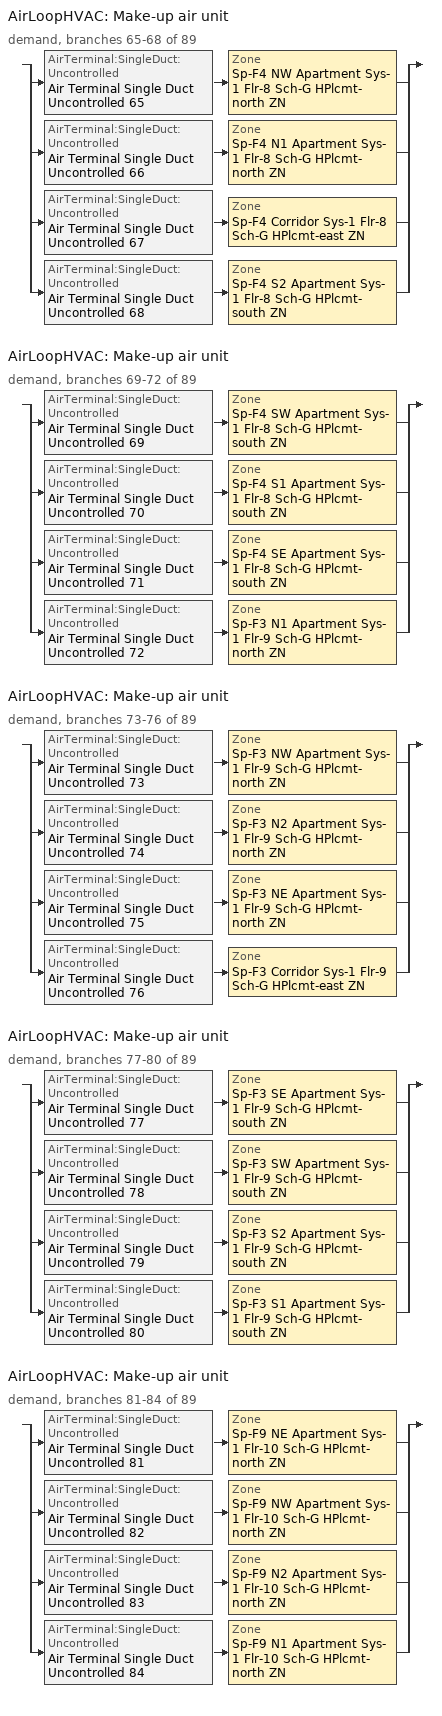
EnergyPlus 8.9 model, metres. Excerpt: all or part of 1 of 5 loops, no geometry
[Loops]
AirLoopHVAC 'Make-up air unit'
 demand, branches 65-68 of 89: split
  | AirTerminal:SingleDuct:Uncontrolled 'Air Terminal Single Duct Uncontrolled 65' > Zone 'Sp-F4 NW Apartment Sys-1 Flr-8 Sch-G HPlcmt-north ZN'
  | AirTerminal:SingleDuct:Uncontrolled 'Air Terminal Single Duct Uncontrolled 66' > Zone 'Sp-F4 N1 Apartment Sys-1 Flr-8 Sch-G HPlcmt-north ZN'
  | AirTerminal:SingleDuct:Uncontrolled 'Air Terminal Single Duct Uncontrolled 67' > Zone 'Sp-F4 Corridor Sys-1 Flr-8 Sch-G HPlcmt-east ZN'
  | AirTerminal:SingleDuct:Uncontrolled 'Air Terminal Single Duct Uncontrolled 68' > Zone 'Sp-F4 S2 Apartment Sys-1 Flr-8 Sch-G HPlcmt-south ZN'
AirLoopHVAC 'Make-up air unit'
 demand, branches 69-72 of 89: split
  | AirTerminal:SingleDuct:Uncontrolled 'Air Terminal Single Duct Uncontrolled 69' > Zone 'Sp-F4 SW Apartment Sys-1 Flr-8 Sch-G HPlcmt-south ZN'
  | AirTerminal:SingleDuct:Uncontrolled 'Air Terminal Single Duct Uncontrolled 70' > Zone 'Sp-F4 S1 Apartment Sys-1 Flr-8 Sch-G HPlcmt-south ZN'
  | AirTerminal:SingleDuct:Uncontrolled 'Air Terminal Single Duct Uncontrolled 71' > Zone 'Sp-F4 SE Apartment Sys-1 Flr-8 Sch-G HPlcmt-south ZN'
  | AirTerminal:SingleDuct:Uncontrolled 'Air Terminal Single Duct Uncontrolled 72' > Zone 'Sp-F3 N1 Apartment Sys-1 Flr-9 Sch-G HPlcmt-north ZN'
AirLoopHVAC 'Make-up air unit'
 demand, branches 73-76 of 89: split
  | AirTerminal:SingleDuct:Uncontrolled 'Air Terminal Single Duct Uncontrolled 73' > Zone 'Sp-F3 NW Apartment Sys-1 Flr-9 Sch-G HPlcmt-north ZN'
  | AirTerminal:SingleDuct:Uncontrolled 'Air Terminal Single Duct Uncontrolled 74' > Zone 'Sp-F3 N2 Apartment Sys-1 Flr-9 Sch-G HPlcmt-north ZN'
  | AirTerminal:SingleDuct:Uncontrolled 'Air Terminal Single Duct Uncontrolled 75' > Zone 'Sp-F3 NE Apartment Sys-1 Flr-9 Sch-G HPlcmt-north ZN'
  | AirTerminal:SingleDuct:Uncontrolled 'Air Terminal Single Duct Uncontrolled 76' > Zone 'Sp-F3 Corridor Sys-1 Flr-9 Sch-G HPlcmt-east ZN'
AirLoopHVAC 'Make-up air unit'
 demand, branches 77-80 of 89: split
  | AirTerminal:SingleDuct:Uncontrolled 'Air Terminal Single Duct Uncontrolled 77' > Zone 'Sp-F3 SE Apartment Sys-1 Flr-9 Sch-G HPlcmt-south ZN'
  | AirTerminal:SingleDuct:Uncontrolled 'Air Terminal Single Duct Uncontrolled 78' > Zone 'Sp-F3 SW Apartment Sys-1 Flr-9 Sch-G HPlcmt-south ZN'
  | AirTerminal:SingleDuct:Uncontrolled 'Air Terminal Single Duct Uncontrolled 79' > Zone 'Sp-F3 S2 Apartment Sys-1 Flr-9 Sch-G HPlcmt-south ZN'
  | AirTerminal:SingleDuct:Uncontrolled 'Air Terminal Single Duct Uncontrolled 80' > Zone 'Sp-F3 S1 Apartment Sys-1 Flr-9 Sch-G HPlcmt-south ZN'
AirLoopHVAC 'Make-up air unit'
 demand, branches 81-84 of 89: split
  | AirTerminal:SingleDuct:Uncontrolled 'Air Terminal Single Duct Uncontrolled 81' > Zone 'Sp-F9 NE Apartment Sys-1 Flr-10 Sch-G HPlcmt-north ZN'
  | AirTerminal:SingleDuct:Uncontrolled 'Air Terminal Single Duct Uncontrolled 82' > Zone 'Sp-F9 NW Apartment Sys-1 Flr-10 Sch-G HPlcmt-north ZN'
  | AirTerminal:SingleDuct:Uncontrolled 'Air Terminal Single Duct Uncontrolled 83' > Zone 'Sp-F9 N2 Apartment Sys-1 Flr-10 Sch-G HPlcmt-north ZN'
  | AirTerminal:SingleDuct:Uncontrolled 'Air Terminal Single Duct Uncontrolled 84' > Zone 'Sp-F9 N1 Apartment Sys-1 Flr-10 Sch-G HPlcmt-north ZN'
[ZoneControl:Thermostat] Control Object Type 1=ThermostatSetpoint:DualSetpoint
Name | Zone or ZoneList | Control Type Schedule | Control Name 1
Sp-F3 Corridor Sys-1 Flr-9 Sch-G HPlcmt-east ZN Thermostat | Sp-F3 Corridor Sys-1 Flr-9 Sch-G HPlcmt-east ZN | Sp-F3 Corridor Sys-1 Flr-9 Sch-G HPlcmt-east ZN Thermostat Schedule | Space Function Corr. < 2.4m wide-sch-G Thermostat 19
Sp-F3 N1 Apartment Sys-1 Flr-9 Sch-G HPlcmt-north ZN Thermostat | Sp-F3 N1 Apartment Sys-1 Flr-9 Sch-G HPlcmt-north ZN | Sp-F3 N1 Apartment Sys-1 Flr-9 Sch-G HPlcmt-north ZN Thermostat Schedule | Space Function Dwelling Unit(s) Thermostat 143
Sp-F3 N2 Apartment Sys-1 Flr-9 Sch-G HPlcmt-north ZN Thermostat | Sp-F3 N2 Apartment Sys-1 Flr-9 Sch-G HPlcmt-north ZN | Sp-F3 N2 Apartment Sys-1 Flr-9 Sch-G HPlcmt-north ZN Thermostat Schedule | Space Function Dwelling Unit(s) Thermostat 145
Sp-F3 NE Apartment Sys-1 Flr-9 Sch-G HPlcmt-north ZN Thermostat | Sp-F3 NE Apartment Sys-1 Flr-9 Sch-G HPlcmt-north ZN | Sp-F3 NE Apartment Sys-1 Flr-9 Sch-G HPlcmt-north ZN Thermostat Schedule | Space Function Dwelling Unit(s) Thermostat 146
Sp-F3 NW Apartment Sys-1 Flr-9 Sch-G HPlcmt-north ZN Thermostat | Sp-F3 NW Apartment Sys-1 Flr-9 Sch-G HPlcmt-north ZN | Sp-F3 NW Apartment Sys-1 Flr-9 Sch-G HPlcmt-north ZN Thermostat Schedule | Space Function Dwelling Unit(s) Thermostat 144
Sp-F3 S1 Apartment Sys-1 Flr-9 Sch-G HPlcmt-south ZN Thermostat | Sp-F3 S1 Apartment Sys-1 Flr-9 Sch-G HPlcmt-south ZN | Sp-F3 S1 Apartment Sys-1 Flr-9 Sch-G HPlcmt-south ZN Thermostat Schedule | Space Function Dwelling Unit(s) Thermostat 150
Sp-F3 S2 Apartment Sys-1 Flr-9 Sch-G HPlcmt-south ZN Thermostat | Sp-F3 S2 Apartment Sys-1 Flr-9 Sch-G HPlcmt-south ZN | Sp-F3 S2 Apartment Sys-1 Flr-9 Sch-G HPlcmt-south ZN Thermostat Schedule | Space Function Dwelling Unit(s) Thermostat 149
Sp-F3 SE Apartment Sys-1 Flr-9 Sch-G HPlcmt-south ZN Thermostat | Sp-F3 SE Apartment Sys-1 Flr-9 Sch-G HPlcmt-south ZN | Sp-F3 SE Apartment Sys-1 Flr-9 Sch-G HPlcmt-south ZN Thermostat Schedule | Space Function Dwelling Unit(s) Thermostat 147
Sp-F3 SW Apartment Sys-1 Flr-9 Sch-G HPlcmt-south ZN Thermostat | Sp-F3 SW Apartment Sys-1 Flr-9 Sch-G HPlcmt-south ZN | Sp-F3 SW Apartment Sys-1 Flr-9 Sch-G HPlcmt-south ZN Thermostat Schedule | Space Function Dwelling Unit(s) Thermostat 148
Sp-F4 Corridor Sys-1 Flr-8 Sch-G HPlcmt-east ZN Thermostat | Sp-F4 Corridor Sys-1 Flr-8 Sch-G HPlcmt-east ZN | Sp-F4 Corridor Sys-1 Flr-8 Sch-G HPlcmt-east ZN Thermostat Schedule | Space Function Corr. < 2.4m wide-sch-G Thermostat 18
Sp-F4 N1 Apartment Sys-1 Flr-8 Sch-G HPlcmt-north ZN Thermostat | Sp-F4 N1 Apartment Sys-1 Flr-8 Sch-G HPlcmt-north ZN | Sp-F4 N1 Apartment Sys-1 Flr-8 Sch-G HPlcmt-north ZN Thermostat Schedule | Space Function Dwelling Unit(s) Thermostat 138
Sp-F4 NW Apartment Sys-1 Flr-8 Sch-G HPlcmt-north ZN Thermostat | Sp-F4 NW Apartment Sys-1 Flr-8 Sch-G HPlcmt-north ZN | Sp-F4 NW Apartment Sys-1 Flr-8 Sch-G HPlcmt-north ZN Thermostat Schedule | Space Function Dwelling Unit(s) Thermostat 137
Sp-F4 S1 Apartment Sys-1 Flr-8 Sch-G HPlcmt-south ZN Thermostat | Sp-F4 S1 Apartment Sys-1 Flr-8 Sch-G HPlcmt-south ZN | Sp-F4 S1 Apartment Sys-1 Flr-8 Sch-G HPlcmt-south ZN Thermostat Schedule | Space Function Dwelling Unit(s) Thermostat 141
Sp-F4 S2 Apartment Sys-1 Flr-8 Sch-G HPlcmt-south ZN Thermostat | Sp-F4 S2 Apartment Sys-1 Flr-8 Sch-G HPlcmt-south ZN | Sp-F4 S2 Apartment Sys-1 Flr-8 Sch-G HPlcmt-south ZN Thermostat Schedule | Space Function Dwelling Unit(s) Thermostat 139
Sp-F4 SE Apartment Sys-1 Flr-8 Sch-G HPlcmt-south ZN Thermostat | Sp-F4 SE Apartment Sys-1 Flr-8 Sch-G HPlcmt-south ZN | Sp-F4 SE Apartment Sys-1 Flr-8 Sch-G HPlcmt-south ZN Thermostat Schedule | Space Function Dwelling Unit(s) Thermostat 142
Sp-F4 SW Apartment Sys-1 Flr-8 Sch-G HPlcmt-south ZN Thermostat | Sp-F4 SW Apartment Sys-1 Flr-8 Sch-G HPlcmt-south ZN | Sp-F4 SW Apartment Sys-1 Flr-8 Sch-G HPlcmt-south ZN Thermostat Schedule | Space Function Dwelling Unit(s) Thermostat 140
Sp-F9 N1 Apartment Sys-1 Flr-10 Sch-G HPlcmt-north ZN Thermostat | Sp-F9 N1 Apartment Sys-1 Flr-10 Sch-G HPlcmt-north ZN | Sp-F9 N1 Apartment Sys-1 Flr-10 Sch-G HPlcmt-north ZN Thermostat Schedule | Space Function Dwelling Unit(s) Thermostat 154
Sp-F9 N2 Apartment Sys-1 Flr-10 Sch-G HPlcmt-north ZN Thermostat | Sp-F9 N2 Apartment Sys-1 Flr-10 Sch-G HPlcmt-north ZN | Sp-F9 N2 Apartment Sys-1 Flr-10 Sch-G HPlcmt-north ZN Thermostat Schedule | Space Function Dwelling Unit(s) Thermostat 153
Sp-F9 NE Apartment Sys-1 Flr-10 Sch-G HPlcmt-north ZN Thermostat | Sp-F9 NE Apartment Sys-1 Flr-10 Sch-G HPlcmt-north ZN | Sp-F9 NE Apartment Sys-1 Flr-10 Sch-G HPlcmt-north ZN Thermostat Schedule | Space Function Dwelling Unit(s) Thermostat 151
Sp-F9 NW Apartment Sys-1 Flr-10 Sch-G HPlcmt-north ZN Thermostat | Sp-F9 NW Apartment Sys-1 Flr-10 Sch-G HPlcmt-north ZN | Sp-F9 NW Apartment Sys-1 Flr-10 Sch-G HPlcmt-north ZN Thermostat Schedule | Space Function Dwelling Unit(s) Thermostat 152
[ThermostatSetpoint:DualSetpoint] Heating Setpoint Temperature Schedule=NECB-G-Thermostat Setpoint-Heating; Cooling Setpoint Temperature Schedule=NECB-G-Thermostat Setpoint-Cooling
Space Function Corr. < 2.4m wide-sch-G Thermostat 19; Space Function Dwelling Unit(s) Thermostat 143; Space Function Dwelling Unit(s) Thermostat 145; Space Function Dwelling Unit(s) Thermostat 146; Space Function Dwelling Unit(s) Thermostat 144; Space Function Dwelling Unit(s) Thermostat 150; Space Function Dwelling Unit(s) Thermostat 149; Space Function Dwelling Unit(s) Thermostat 147; Space Function Dwelling Unit(s) Thermostat 148; Space Function Corr. < 2.4m wide-sch-G Thermostat 18; Space Function Dwelling Unit(s) Thermostat 138; Space Function Dwelling Unit(s) Thermostat 137; Space Function Dwelling Unit(s) Thermostat 141; Space Function Dwelling Unit(s) Thermostat 139; Space Function Dwelling Unit(s) Thermostat 142; Space Function Dwelling Unit(s) Thermostat 140; Space Function Dwelling Unit(s) Thermostat 154; Space Function Dwelling Unit(s) Thermostat 153; Space Function Dwelling Unit(s) Thermostat 151; Space Function Dwelling Unit(s) Thermostat 152
[ZoneHVAC:PackagedTerminalAirConditioner] Availability Schedule=Always On Discrete; Cooling Supply Air Flow Rate {m3/s}=Autosize; Heating Supply Air Flow Rate {m3/s}=Autosize; No Load Supply Air Flow Rate {m3/s}=Autosize; Cooling Outdoor Air Flow Rate {m3/s}=Autosize; Heating Outdoor Air Flow Rate {m3/s}=Autosize; No Load Outdoor Air Flow Rate {m3/s}=Autosize; Fan Placement=DrawThrough
Name | Supply Air Fan | Heating Coil | Cooling Coil
Sp-F3 Corridor Sys-1 Flr-9 Sch-G HPlcmt-east ZN PTAC | Fan Constant Volume 77 | Coil Heating Electric 77 | Coil Cooling DX Single Speed 77 6kBtu/hr 11.0EER
Sp-F3 N1 Apartment Sys-1 Flr-9 Sch-G HPlcmt-north ZN PTAC | Fan Constant Volume 73 | Coil Heating Electric 73 | Coil Cooling DX Single Speed 73 6kBtu/hr 11.0EER
Sp-F3 N2 Apartment Sys-1 Flr-9 Sch-G HPlcmt-north ZN PTAC | Fan Constant Volume 75 | Coil Heating Electric 75 | Coil Cooling DX Single Speed 75 6kBtu/hr 11.0EER
Sp-F3 NE Apartment Sys-1 Flr-9 Sch-G HPlcmt-north ZN PTAC | Fan Constant Volume 76 | Coil Heating Electric 76 | Coil Cooling DX Single Speed 76 9kBtu/hr 10.5EER
Sp-F3 NW Apartment Sys-1 Flr-9 Sch-G HPlcmt-north ZN PTAC | Fan Constant Volume 74 | Coil Heating Electric 74 | Coil Cooling DX Single Speed 74 10kBtu/hr 10.3EER
Sp-F3 S1 Apartment Sys-1 Flr-9 Sch-G HPlcmt-south ZN PTAC | Fan Constant Volume 81 | Coil Heating Electric 81 | Coil Cooling DX Single Speed 81 8kBtu/hr 10.9EER
Sp-F3 S2 Apartment Sys-1 Flr-9 Sch-G HPlcmt-south ZN PTAC | Fan Constant Volume 80 | Coil Heating Electric 80 | Coil Cooling DX Single Speed 80 8kBtu/hr 10.9EER
Sp-F3 SE Apartment Sys-1 Flr-9 Sch-G HPlcmt-south ZN PTAC | Fan Constant Volume 78 | Coil Heating Electric 78 | Coil Cooling DX Single Speed 78 10kBtu/hr 10.4EER
Sp-F3 SW Apartment Sys-1 Flr-9 Sch-G HPlcmt-south ZN PTAC | Fan Constant Volume 79 | Coil Heating Electric 79 | Coil Cooling DX Single Speed 79 12kBtu/hr 10.0EER
Sp-F4 Corridor Sys-1 Flr-8 Sch-G HPlcmt-east ZN PTAC | Fan Constant Volume 68 | Coil Heating Electric 68 | Coil Cooling DX Single Speed 68 6kBtu/hr 11.0EER
Sp-F4 N1 Apartment Sys-1 Flr-8 Sch-G HPlcmt-north ZN PTAC | Fan Constant Volume 67 | Coil Heating Electric 67 | Coil Cooling DX Single Speed 67 6kBtu/hr 11.0EER
Sp-F4 NW Apartment Sys-1 Flr-8 Sch-G HPlcmt-north ZN PTAC | Fan Constant Volume 66 | Coil Heating Electric 66 | Coil Cooling DX Single Speed 66 10kBtu/hr 10.3EER
Sp-F4 S1 Apartment Sys-1 Flr-8 Sch-G HPlcmt-south ZN PTAC | Fan Constant Volume 71 | Coil Heating Electric 71 | Coil Cooling DX Single Speed 71 8kBtu/hr 10.9EER
Sp-F4 S2 Apartment Sys-1 Flr-8 Sch-G HPlcmt-south ZN PTAC | Fan Constant Volume 69 | Coil Heating Electric 69 | Coil Cooling DX Single Speed 69 8kBtu/hr 10.9EER
Sp-F4 SE Apartment Sys-1 Flr-8 Sch-G HPlcmt-south ZN PTAC | Fan Constant Volume 72 | Coil Heating Electric 72 | Coil Cooling DX Single Speed 72 10kBtu/hr 10.4EER
Sp-F4 SW Apartment Sys-1 Flr-8 Sch-G HPlcmt-south ZN PTAC | Fan Constant Volume 70 | Coil Heating Electric 70 | Coil Cooling DX Single Speed 70 12kBtu/hr 10.0EER
Sp-F9 N1 Apartment Sys-1 Flr-10 Sch-G HPlcmt-north ZN PTAC | Fan Constant Volume 85 | Coil Heating Electric 85 | Coil Cooling DX Single Speed 85 7kBtu/hr 11.0EER
Sp-F9 N2 Apartment Sys-1 Flr-10 Sch-G HPlcmt-north ZN PTAC | Fan Constant Volume 84 | Coil Heating Electric 84 | Coil Cooling DX Single Speed 84 7kBtu/hr 11.0EER
Sp-F9 NE Apartment Sys-1 Flr-10 Sch-G HPlcmt-north ZN PTAC | Fan Constant Volume 82 | Coil Heating Electric 82 | Coil Cooling DX Single Speed 82 9kBtu/hr 10.5EER
Sp-F9 NW Apartment Sys-1 Flr-10 Sch-G HPlcmt-north ZN PTAC | Fan Constant Volume 83 | Coil Heating Electric 83 | Coil Cooling DX Single Speed 83 11kBtu/hr 10.2EER
[Fan:ConstantVolume] Availability Schedule=Always On Discrete; Fan Total Efficiency=0.39975; Pressure Rise {Pa}=640; Maximum Flow Rate {m3/s}=AutoSize; Motor Efficiency=0.615; Motor In Airstream Fraction=1
Fan Constant Volume 77; Fan Constant Volume 73; Fan Constant Volume 75; Fan Constant Volume 76; Fan Constant Volume 74; Fan Constant Volume 81; Fan Constant Volume 80; Fan Constant Volume 78; Fan Constant Volume 79; Fan Constant Volume 68; Fan Constant Volume 67; Fan Constant Volume 66; Fan Constant Volume 71; Fan Constant Volume 69; Fan Constant Volume 72; Fan Constant Volume 70; Fan Constant Volume 85; Fan Constant Volume 84; Fan Constant Volume 82; Fan Constant Volume 83
[Coil:Heating:Electric] Availability Schedule=ON_OFF_ALWAYS_OFF; Efficiency=1; Nominal Capacity {W}=Autosize
Coil Heating Electric 77; Coil Heating Electric 73; Coil Heating Electric 75; Coil Heating Electric 76; Coil Heating Electric 74; Coil Heating Electric 81; Coil Heating Electric 80; Coil Heating Electric 78; Coil Heating Electric 79; Coil Heating Electric 68; Coil Heating Electric 67; Coil Heating Electric 66; Coil Heating Electric 71; Coil Heating Electric 69; Coil Heating Electric 72; Coil Heating Electric 70; Coil Heating Electric 85; Coil Heating Electric 84; Coil Heating Electric 82; Coil Heating Electric 83
[Coil:Cooling:DX:SingleSpeed] Availability Schedule=Always On Discrete; Gross Rated Total Cooling Capacity {W}=Autosize; Gross Rated Sensible Heat Ratio=Autosize; Rated Air Flow Rate {m3/s}=Autosize; Rated Evaporator Fan Power Per Volume Flow Rate {W/(m3/s)}=773.3; Condenser Type=AirCooled; Evaporative Condenser Effectiveness=0; Evaporative Condenser Air Flow Rate {m3/s}=Autosize; Evaporative Condenser Pump Rated Power Consumption {W}=Autosize; Crankcase Heater Capacity {W}=0; Maximum Outdoor Dry-Bulb Temperature for Crankcase Heater Operation {C}=0; Basin Heater Capacity {W/K}=0; Basin Heater Setpoint Temperature {C}=10
Name | Gross Rated Cooling COP {W/W} | Total Cooling Capacity Function of Temperature Curve | Total Cooling Capacity Function of Flow Fraction Curve | Energy Input Ratio Function of Temperature Curve | Energy Input Ratio Function of Flow Fraction Curve | Part Load Fraction Correlation Curve
Coil Cooling DX Single Speed 77 6kBtu/hr 11.0EER | 3.72589 | DXCOOL-NECB2011-REF-CAPFT 74 | DXCOOL-NECB2011-REF-CAPFFLOW 74 | DXCOOL-NECB2011-REF-COOLEIRFT 74 | DXCOOL-NECB2011-REF-COOLEIRFFLOW 74 | DXCOOL-NECB2011-REF-COOLPLFFPLR 74
Coil Cooling DX Single Speed 73 6kBtu/hr 11.0EER | 3.72588 | DXCOOL-NECB2011-REF-CAPFT 70 | DXCOOL-NECB2011-REF-CAPFFLOW 70 | DXCOOL-NECB2011-REF-COOLEIRFT 70 | DXCOOL-NECB2011-REF-COOLEIRFFLOW 70 | DXCOOL-NECB2011-REF-COOLPLFFPLR 70
Coil Cooling DX Single Speed 75 6kBtu/hr 11.0EER | 3.72581 | DXCOOL-NECB2011-REF-CAPFT 72 | DXCOOL-NECB2011-REF-CAPFFLOW 72 | DXCOOL-NECB2011-REF-COOLEIRFT 72 | DXCOOL-NECB2011-REF-COOLEIRFFLOW 72 | DXCOOL-NECB2011-REF-COOLPLFFPLR 72
Coil Cooling DX Single Speed 76 9kBtu/hr 10.5EER | 3.5562 | DXCOOL-NECB2011-REF-CAPFT 73 | DXCOOL-NECB2011-REF-CAPFFLOW 73 | DXCOOL-NECB2011-REF-COOLEIRFT 73 | DXCOOL-NECB2011-REF-COOLEIRFFLOW 73 | DXCOOL-NECB2011-REF-COOLPLFFPLR 73
Coil Cooling DX Single Speed 74 10kBtu/hr 10.3EER | 3.48423 | DXCOOL-NECB2011-REF-CAPFT 71 | DXCOOL-NECB2011-REF-CAPFFLOW 71 | DXCOOL-NECB2011-REF-COOLEIRFT 71 | DXCOOL-NECB2011-REF-COOLEIRFFLOW 71 | DXCOOL-NECB2011-REF-COOLPLFFPLR 71
Coil Cooling DX Single Speed 81 8kBtu/hr 10.9EER | 3.68824 | DXCOOL-NECB2011-REF-CAPFT 79 | DXCOOL-NECB2011-REF-CAPFFLOW 79 | DXCOOL-NECB2011-REF-COOLEIRFT 79 | DXCOOL-NECB2011-REF-COOLEIRFFLOW 79 | DXCOOL-NECB2011-REF-COOLPLFFPLR 79
Coil Cooling DX Single Speed 80 8kBtu/hr 10.9EER | 3.68305 | DXCOOL-NECB2011-REF-CAPFT 78 | DXCOOL-NECB2011-REF-CAPFFLOW 78 | DXCOOL-NECB2011-REF-COOLEIRFT 78 | DXCOOL-NECB2011-REF-COOLEIRFFLOW 78 | DXCOOL-NECB2011-REF-COOLPLFFPLR 78
Coil Cooling DX Single Speed 78 10kBtu/hr 10.4EER | 3.51861 | DXCOOL-NECB2011-REF-CAPFT 75 | DXCOOL-NECB2011-REF-CAPFFLOW 75 | DXCOOL-NECB2011-REF-COOLEIRFT 75 | DXCOOL-NECB2011-REF-COOLEIRFFLOW 75 | DXCOOL-NECB2011-REF-COOLPLFFPLR 75
Coil Cooling DX Single Speed 79 12kBtu/hr 10.0EER | 3.39681 | DXCOOL-NECB2011-REF-CAPFT 76 | DXCOOL-NECB2011-REF-CAPFFLOW 76 | DXCOOL-NECB2011-REF-COOLEIRFT 76 | DXCOOL-NECB2011-REF-COOLEIRFFLOW 76 | DXCOOL-NECB2011-REF-COOLPLFFPLR 76
Coil Cooling DX Single Speed 68 6kBtu/hr 11.0EER | 3.7259 | DXCOOL-NECB2011-REF-CAPFT 64 | DXCOOL-NECB2011-REF-CAPFFLOW 64 | DXCOOL-NECB2011-REF-COOLEIRFT 64 | DXCOOL-NECB2011-REF-COOLEIRFFLOW 64 | DXCOOL-NECB2011-REF-COOLPLFFPLR 64
Coil Cooling DX Single Speed 67 6kBtu/hr 11.0EER | 3.7259 | DXCOOL-NECB2011-REF-CAPFT 63 | DXCOOL-NECB2011-REF-CAPFFLOW 63 | DXCOOL-NECB2011-REF-COOLEIRFT 63 | DXCOOL-NECB2011-REF-COOLEIRFFLOW 63 | DXCOOL-NECB2011-REF-COOLPLFFPLR 63
Coil Cooling DX Single Speed 66 10kBtu/hr 10.3EER | 3.48015 | DXCOOL-NECB2011-REF-CAPFT 62 | DXCOOL-NECB2011-REF-CAPFFLOW 62 | DXCOOL-NECB2011-REF-COOLEIRFT 62 | DXCOOL-NECB2011-REF-COOLEIRFFLOW 62 | DXCOOL-NECB2011-REF-COOLPLFFPLR 62
Coil Cooling DX Single Speed 71 8kBtu/hr 10.9EER | 3.68512 | DXCOOL-NECB2011-REF-CAPFT 68 | DXCOOL-NECB2011-REF-CAPFFLOW 68 | DXCOOL-NECB2011-REF-COOLEIRFT 68 | DXCOOL-NECB2011-REF-COOLEIRFFLOW 68 | DXCOOL-NECB2011-REF-COOLPLFFPLR 68
Coil Cooling DX Single Speed 69 8kBtu/hr 10.9EER | 3.6803 | DXCOOL-NECB2011-REF-CAPFT 65 | DXCOOL-NECB2011-REF-CAPFFLOW 65 | DXCOOL-NECB2011-REF-COOLEIRFT 65 | DXCOOL-NECB2011-REF-COOLEIRFFLOW 65 | DXCOOL-NECB2011-REF-COOLPLFFPLR 65
Coil Cooling DX Single Speed 72 10kBtu/hr 10.4EER | 3.52128 | DXCOOL-NECB2011-REF-CAPFT 69 | DXCOOL-NECB2011-REF-CAPFFLOW 69 | DXCOOL-NECB2011-REF-COOLEIRFT 69 | DXCOOL-NECB2011-REF-COOLEIRFFLOW 69 | DXCOOL-NECB2011-REF-COOLPLFFPLR 69
Coil Cooling DX Single Speed 70 12kBtu/hr 10.0EER | 3.39282 | DXCOOL-NECB2011-REF-CAPFT 67 | DXCOOL-NECB2011-REF-CAPFFLOW 67 | DXCOOL-NECB2011-REF-COOLEIRFT 67 | DXCOOL-NECB2011-REF-COOLEIRFFLOW 67 | DXCOOL-NECB2011-REF-COOLPLFFPLR 67
Coil Cooling DX Single Speed 85 7kBtu/hr 11.0EER | 3.72667 | DXCOOL-NECB2011-REF-CAPFT 83 | DXCOOL-NECB2011-REF-CAPFFLOW 83 | DXCOOL-NECB2011-REF-COOLEIRFT 83 | DXCOOL-NECB2011-REF-COOLEIRFFLOW 83 | DXCOOL-NECB2011-REF-COOLPLFFPLR 83
Coil Cooling DX Single Speed 84 7kBtu/hr 11.0EER | 3.7267 | DXCOOL-NECB2011-REF-CAPFT 82 | DXCOOL-NECB2011-REF-CAPFFLOW 82 | DXCOOL-NECB2011-REF-COOLEIRFT 82 | DXCOOL-NECB2011-REF-COOLEIRFFLOW 82 | DXCOOL-NECB2011-REF-COOLPLFFPLR 82
Coil Cooling DX Single Speed 82 9kBtu/hr 10.5EER | 3.55759 | DXCOOL-NECB2011-REF-CAPFT 80 | DXCOOL-NECB2011-REF-CAPFFLOW 80 | DXCOOL-NECB2011-REF-COOLEIRFT 80 | DXCOOL-NECB2011-REF-COOLEIRFFLOW 80 | DXCOOL-NECB2011-REF-COOLPLFFPLR 80
Coil Cooling DX Single Speed 83 11kBtu/hr 10.2EER | 3.45464 | DXCOOL-NECB2011-REF-CAPFT 81 | DXCOOL-NECB2011-REF-CAPFFLOW 81 | DXCOOL-NECB2011-REF-COOLEIRFT 81 | DXCOOL-NECB2011-REF-COOLEIRFFLOW 81 | DXCOOL-NECB2011-REF-COOLPLFFPLR 81
[ZoneHVAC:Baseboard:Convective:Electric] Availability Schedule=Always On Discrete; Heating Design Capacity {W}=Autosize; Efficiency=1
Zone HVAC Baseboard Convective Electric 76; Zone HVAC Baseboard Convective Electric 72; Zone HVAC Baseboard Convective Electric 74; Zone HVAC Baseboard Convective Electric 75; Zone HVAC Baseboard Convective Electric 73; Zone HVAC Baseboard Convective Electric 80; Zone HVAC Baseboard Convective Electric 79; Zone HVAC Baseboard Convective Electric 77; Zone HVAC Baseboard Convective Electric 78; Zone HVAC Baseboard Convective Electric 67; Zone HVAC Baseboard Convective Electric 66; Zone HVAC Baseboard Convective Electric 65; Zone HVAC Baseboard Convective Electric 70; Zone HVAC Baseboard Convective Electric 68; Zone HVAC Baseboard Convective Electric 71; Zone HVAC Baseboard Convective Electric 69; Zone HVAC Baseboard Convective Electric 84; Zone HVAC Baseboard Convective Electric 83; Zone HVAC Baseboard Convective Electric 81; Zone HVAC Baseboard Convective Electric 82
[AirTerminal:SingleDuct:Uncontrolled] Availability Schedule=Always On Discrete; Maximum Air Flow Rate {m3/s}=AutoSize
Air Terminal Single Duct Uncontrolled 76; Air Terminal Single Duct Uncontrolled 72; Air Terminal Single Duct Uncontrolled 74; Air Terminal Single Duct Uncontrolled 75; Air Terminal Single Duct Uncontrolled 73; Air Terminal Single Duct Uncontrolled 80; Air Terminal Single Duct Uncontrolled 79; Air Terminal Single Duct Uncontrolled 77; Air Terminal Single Duct Uncontrolled 78; Air Terminal Single Duct Uncontrolled 67; Air Terminal Single Duct Uncontrolled 66; Air Terminal Single Duct Uncontrolled 65; Air Terminal Single Duct Uncontrolled 70; Air Terminal Single Duct Uncontrolled 68; Air Terminal Single Duct Uncontrolled 71; Air Terminal Single Duct Uncontrolled 69; Air Terminal Single Duct Uncontrolled 84; Air Terminal Single Duct Uncontrolled 83; Air Terminal Single Duct Uncontrolled 81; Air Terminal Single Duct Uncontrolled 82
[Zone equipment]
Sp-F3 Corridor Sys-1 Flr-9 Sch-G HPlcmt-east ZN: Sp-F3 Corridor Sys-1 Flr-9 Sch-G HPlcmt-east ZN PTAC, Zone HVAC Baseboard Convective Electric 76, Air Terminal Single Duct Uncontrolled 76
Sp-F3 N1 Apartment Sys-1 Flr-9 Sch-G HPlcmt-north ZN: Sp-F3 N1 Apartment Sys-1 Flr-9 Sch-G HPlcmt-north ZN PTAC, Zone HVAC Baseboard Convective Electric 72, Air Terminal Single Duct Uncontrolled 72
Sp-F3 N2 Apartment Sys-1 Flr-9 Sch-G HPlcmt-north ZN: Sp-F3 N2 Apartment Sys-1 Flr-9 Sch-G HPlcmt-north ZN PTAC, Zone HVAC Baseboard Convective Electric 74, Air Terminal Single Duct Uncontrolled 74
Sp-F3 NE Apartment Sys-1 Flr-9 Sch-G HPlcmt-north ZN: Sp-F3 NE Apartment Sys-1 Flr-9 Sch-G HPlcmt-north ZN PTAC, Zone HVAC Baseboard Convective Electric 75, Air Terminal Single Duct Uncontrolled 75
Sp-F3 NW Apartment Sys-1 Flr-9 Sch-G HPlcmt-north ZN: Sp-F3 NW Apartment Sys-1 Flr-9 Sch-G HPlcmt-north ZN PTAC, Zone HVAC Baseboard Convective Electric 73, Air Terminal Single Duct Uncontrolled 73
Sp-F3 S1 Apartment Sys-1 Flr-9 Sch-G HPlcmt-south ZN: Sp-F3 S1 Apartment Sys-1 Flr-9 Sch-G HPlcmt-south ZN PTAC, Zone HVAC Baseboard Convective Electric 80, Air Terminal Single Duct Uncontrolled 80
Sp-F3 S2 Apartment Sys-1 Flr-9 Sch-G HPlcmt-south ZN: Sp-F3 S2 Apartment Sys-1 Flr-9 Sch-G HPlcmt-south ZN PTAC, Zone HVAC Baseboard Convective Electric 79, Air Terminal Single Duct Uncontrolled 79
Sp-F3 SE Apartment Sys-1 Flr-9 Sch-G HPlcmt-south ZN: Sp-F3 SE Apartment Sys-1 Flr-9 Sch-G HPlcmt-south ZN PTAC, Zone HVAC Baseboard Convective Electric 77, Air Terminal Single Duct Uncontrolled 77
Sp-F3 SW Apartment Sys-1 Flr-9 Sch-G HPlcmt-south ZN: Sp-F3 SW Apartment Sys-1 Flr-9 Sch-G HPlcmt-south ZN PTAC, Zone HVAC Baseboard Convective Electric 78, Air Terminal Single Duct Uncontrolled 78
Sp-F4 Corridor Sys-1 Flr-8 Sch-G HPlcmt-east ZN: Sp-F4 Corridor Sys-1 Flr-8 Sch-G HPlcmt-east ZN PTAC, Zone HVAC Baseboard Convective Electric 67, Air Terminal Single Duct Uncontrolled 67
Sp-F4 N1 Apartment Sys-1 Flr-8 Sch-G HPlcmt-north ZN: Sp-F4 N1 Apartment Sys-1 Flr-8 Sch-G HPlcmt-north ZN PTAC, Zone HVAC Baseboard Convective Electric 66, Air Terminal Single Duct Uncontrolled 66
Sp-F4 NW Apartment Sys-1 Flr-8 Sch-G HPlcmt-north ZN: Sp-F4 NW Apartment Sys-1 Flr-8 Sch-G HPlcmt-north ZN PTAC, Zone HVAC Baseboard Convective Electric 65, Air Terminal Single Duct Uncontrolled 65
Sp-F4 S1 Apartment Sys-1 Flr-8 Sch-G HPlcmt-south ZN: Sp-F4 S1 Apartment Sys-1 Flr-8 Sch-G HPlcmt-south ZN PTAC, Zone HVAC Baseboard Convective Electric 70, Air Terminal Single Duct Uncontrolled 70
Sp-F4 S2 Apartment Sys-1 Flr-8 Sch-G HPlcmt-south ZN: Sp-F4 S2 Apartment Sys-1 Flr-8 Sch-G HPlcmt-south ZN PTAC, Zone HVAC Baseboard Convective Electric 68, Air Terminal Single Duct Uncontrolled 68
Sp-F4 SE Apartment Sys-1 Flr-8 Sch-G HPlcmt-south ZN: Sp-F4 SE Apartment Sys-1 Flr-8 Sch-G HPlcmt-south ZN PTAC, Zone HVAC Baseboard Convective Electric 71, Air Terminal Single Duct Uncontrolled 71
Sp-F4 SW Apartment Sys-1 Flr-8 Sch-G HPlcmt-south ZN: Sp-F4 SW Apartment Sys-1 Flr-8 Sch-G HPlcmt-south ZN PTAC, Zone HVAC Baseboard Convective Electric 69, Air Terminal Single Duct Uncontrolled 69
Sp-F9 N1 Apartment Sys-1 Flr-10 Sch-G HPlcmt-north ZN: Sp-F9 N1 Apartment Sys-1 Flr-10 Sch-G HPlcmt-north ZN PTAC, Zone HVAC Baseboard Convective Electric 84, Air Terminal Single Duct Uncontrolled 84
Sp-F9 N2 Apartment Sys-1 Flr-10 Sch-G HPlcmt-north ZN: Sp-F9 N2 Apartment Sys-1 Flr-10 Sch-G HPlcmt-north ZN PTAC, Zone HVAC Baseboard Convective Electric 83, Air Terminal Single Duct Uncontrolled 83
Sp-F9 NE Apartment Sys-1 Flr-10 Sch-G HPlcmt-north ZN: Sp-F9 NE Apartment Sys-1 Flr-10 Sch-G HPlcmt-north ZN PTAC, Zone HVAC Baseboard Convective Electric 81, Air Terminal Single Duct Uncontrolled 81
Sp-F9 NW Apartment Sys-1 Flr-10 Sch-G HPlcmt-north ZN: Sp-F9 NW Apartment Sys-1 Flr-10 Sch-G HPlcmt-north ZN PTAC, Zone HVAC Baseboard Convective Electric 82, Air Terminal Single Duct Uncontrolled 82
[Sizing:Zone] Zone Cooling Design Supply Air Temperature Input Method=SupplyAirTemperature; Zone Cooling Design Supply Air Temperature {C}=13; Zone Cooling Design Supply Air Temperature Difference {deltaC}=11.11; Zone Heating Design Supply Air Temperature Input Method=SupplyAirTemperature; Zone Heating Design Supply Air Temperature {C}=43; Zone Heating Design Supply Air Temperature Difference {deltaC}=11.11; Zone Cooling Design Supply Air Humidity Ratio {kgWater/kgDryAir}=0.0085; Zone Heating Design Supply Air Humidity Ratio {kgWater/kgDryAir}=0.008; Zone Heating Sizing Factor=1.3; Zone Cooling Sizing Factor=1.1; Cooling Design Air Flow Method=DesignDay; Cooling Design Air Flow Rate {m3/s}=0; Cooling Minimum Air Flow per Zone Floor Area {m3/s-m2}=0.000762; Cooling Minimum Air Flow {m3/s}=0; Cooling Minimum Air Flow Fraction=0; Heating Design Air Flow Method=DesignDay; Heating Design Air Flow Rate {m3/s}=0; Heating Maximum Air Flow per Zone Floor Area {m3/s-m2}=0.002032; Heating Maximum Air Flow {m3/s}=0.141576; Heating Maximum Air Flow Fraction=0.3; Account for Dedicated Outdoor Air System=No
Name | Design Specification Outdoor Air Object | Design Specification Zone Air Distribution Object
Sp-F3 Corridor Sys-1 Flr-9 Sch-G HPlcmt-east ZN | Space Function Corr. < 2.4m wide-sch-G Ventilation | Sp-F3 Corridor Sys-1 Flr-9 Sch-G HPlcmt-east ZN Design Spec Zone Air Dist
Sp-F3 N1 Apartment Sys-1 Flr-9 Sch-G HPlcmt-north ZN | Space Function Dwelling Unit(s) Ventilation | Sp-F3 N1 Apartment Sys-1 Flr-9 Sch-G HPlcmt-north ZN Design Spec Zone Air Dist
Sp-F3 N2 Apartment Sys-1 Flr-9 Sch-G HPlcmt-north ZN | Space Function Dwelling Unit(s) Ventilation | Sp-F3 N2 Apartment Sys-1 Flr-9 Sch-G HPlcmt-north ZN Design Spec Zone Air Dist
Sp-F3 NE Apartment Sys-1 Flr-9 Sch-G HPlcmt-north ZN | Space Function Dwelling Unit(s) Ventilation | Sp-F3 NE Apartment Sys-1 Flr-9 Sch-G HPlcmt-north ZN Design Spec Zone Air Dist
Sp-F3 NW Apartment Sys-1 Flr-9 Sch-G HPlcmt-north ZN | Space Function Dwelling Unit(s) Ventilation | Sp-F3 NW Apartment Sys-1 Flr-9 Sch-G HPlcmt-north ZN Design Spec Zone Air Dist
Sp-F3 S1 Apartment Sys-1 Flr-9 Sch-G HPlcmt-south ZN | Space Function Dwelling Unit(s) Ventilation | Sp-F3 S1 Apartment Sys-1 Flr-9 Sch-G HPlcmt-south ZN Design Spec Zone Air Dist
Sp-F3 S2 Apartment Sys-1 Flr-9 Sch-G HPlcmt-south ZN | Space Function Dwelling Unit(s) Ventilation | Sp-F3 S2 Apartment Sys-1 Flr-9 Sch-G HPlcmt-south ZN Design Spec Zone Air Dist
Sp-F3 SE Apartment Sys-1 Flr-9 Sch-G HPlcmt-south ZN | Space Function Dwelling Unit(s) Ventilation | Sp-F3 SE Apartment Sys-1 Flr-9 Sch-G HPlcmt-south ZN Design Spec Zone Air Dist
Sp-F3 SW Apartment Sys-1 Flr-9 Sch-G HPlcmt-south ZN | Space Function Dwelling Unit(s) Ventilation | Sp-F3 SW Apartment Sys-1 Flr-9 Sch-G HPlcmt-south ZN Design Spec Zone Air Dist
Sp-F4 Corridor Sys-1 Flr-8 Sch-G HPlcmt-east ZN | Space Function Corr. < 2.4m wide-sch-G Ventilation | Sp-F4 Corridor Sys-1 Flr-8 Sch-G HPlcmt-east ZN Design Spec Zone Air Dist
Sp-F4 N1 Apartment Sys-1 Flr-8 Sch-G HPlcmt-north ZN | Space Function Dwelling Unit(s) Ventilation | Sp-F4 N1 Apartment Sys-1 Flr-8 Sch-G HPlcmt-north ZN Design Spec Zone Air Dist
Sp-F4 NW Apartment Sys-1 Flr-8 Sch-G HPlcmt-north ZN | Space Function Dwelling Unit(s) Ventilation | Sp-F4 NW Apartment Sys-1 Flr-8 Sch-G HPlcmt-north ZN Design Spec Zone Air Dist
Sp-F4 S1 Apartment Sys-1 Flr-8 Sch-G HPlcmt-south ZN | Space Function Dwelling Unit(s) Ventilation | Sp-F4 S1 Apartment Sys-1 Flr-8 Sch-G HPlcmt-south ZN Design Spec Zone Air Dist
Sp-F4 S2 Apartment Sys-1 Flr-8 Sch-G HPlcmt-south ZN | Space Function Dwelling Unit(s) Ventilation | Sp-F4 S2 Apartment Sys-1 Flr-8 Sch-G HPlcmt-south ZN Design Spec Zone Air Dist
Sp-F4 SE Apartment Sys-1 Flr-8 Sch-G HPlcmt-south ZN | Space Function Dwelling Unit(s) Ventilation | Sp-F4 SE Apartment Sys-1 Flr-8 Sch-G HPlcmt-south ZN Design Spec Zone Air Dist
Sp-F4 SW Apartment Sys-1 Flr-8 Sch-G HPlcmt-south ZN | Space Function Dwelling Unit(s) Ventilation | Sp-F4 SW Apartment Sys-1 Flr-8 Sch-G HPlcmt-south ZN Design Spec Zone Air Dist
Sp-F9 N1 Apartment Sys-1 Flr-10 Sch-G HPlcmt-north ZN | Space Function Dwelling Unit(s) Ventilation | Sp-F9 N1 Apartment Sys-1 Flr-10 Sch-G HPlcmt-north ZN Design Spec Zone Air Dist
Sp-F9 N2 Apartment Sys-1 Flr-10 Sch-G HPlcmt-north ZN | Space Function Dwelling Unit(s) Ventilation | Sp-F9 N2 Apartment Sys-1 Flr-10 Sch-G HPlcmt-north ZN Design Spec Zone Air Dist
Sp-F9 NE Apartment Sys-1 Flr-10 Sch-G HPlcmt-north ZN | Space Function Dwelling Unit(s) Ventilation | Sp-F9 NE Apartment Sys-1 Flr-10 Sch-G HPlcmt-north ZN Design Spec Zone Air Dist
Sp-F9 NW Apartment Sys-1 Flr-10 Sch-G HPlcmt-north ZN | Space Function Dwelling Unit(s) Ventilation | Sp-F9 NW Apartment Sys-1 Flr-10 Sch-G HPlcmt-north ZN Design Spec Zone Air Dist
[DesignSpecification:ZoneAirDistribution] Zone Air Distribution Effectiveness in Cooling Mode=1; Zone Air Distribution Effectiveness in Heating Mode=1
Sp-F3 Corridor Sys-1 Flr-9 Sch-G HPlcmt-east ZN Design Spec Zone Air Dist; Sp-F3 N1 Apartment Sys-1 Flr-9 Sch-G HPlcmt-north ZN Design Spec Zone Air Dist; Sp-F3 N2 Apartment Sys-1 Flr-9 Sch-G HPlcmt-north ZN Design Spec Zone Air Dist; Sp-F3 NE Apartment Sys-1 Flr-9 Sch-G HPlcmt-north ZN Design Spec Zone Air Dist; Sp-F3 NW Apartment Sys-1 Flr-9 Sch-G HPlcmt-north ZN Design Spec Zone Air Dist; Sp-F3 S1 Apartment Sys-1 Flr-9 Sch-G HPlcmt-south ZN Design Spec Zone Air Dist; Sp-F3 S2 Apartment Sys-1 Flr-9 Sch-G HPlcmt-south ZN Design Spec Zone Air Dist; Sp-F3 SE Apartment Sys-1 Flr-9 Sch-G HPlcmt-south ZN Design Spec Zone Air Dist; Sp-F3 SW Apartment Sys-1 Flr-9 Sch-G HPlcmt-south ZN Design Spec Zone Air Dist; Sp-F4 Corridor Sys-1 Flr-8 Sch-G HPlcmt-east ZN Design Spec Zone Air Dist; Sp-F4 N1 Apartment Sys-1 Flr-8 Sch-G HPlcmt-north ZN Design Spec Zone Air Dist; Sp-F4 NW Apartment Sys-1 Flr-8 Sch-G HPlcmt-north ZN Design Spec Zone Air Dist; Sp-F4 S1 Apartment Sys-1 Flr-8 Sch-G HPlcmt-south ZN Design Spec Zone Air Dist; Sp-F4 S2 Apartment Sys-1 Flr-8 Sch-G HPlcmt-south ZN Design Spec Zone Air Dist; Sp-F4 SE Apartment Sys-1 Flr-8 Sch-G HPlcmt-south ZN Design Spec Zone Air Dist; Sp-F4 SW Apartment Sys-1 Flr-8 Sch-G HPlcmt-south ZN Design Spec Zone Air Dist; Sp-F9 N1 Apartment Sys-1 Flr-10 Sch-G HPlcmt-north ZN Design Spec Zone Air Dist; Sp-F9 N2 Apartment Sys-1 Flr-10 Sch-G HPlcmt-north ZN Design Spec Zone Air Dist; Sp-F9 NE Apartment Sys-1 Flr-10 Sch-G HPlcmt-north ZN Design Spec Zone Air Dist; Sp-F9 NW Apartment Sys-1 Flr-10 Sch-G HPlcmt-north ZN Design Spec Zone Air Dist
[DesignSpecification:OutdoorAir] Outdoor Air Method=Sum; Outdoor Air Flow per Person {m3/s-person}=0; Outdoor Air Flow per Zone {m3/s}=0; Outdoor Air Flow Air Changes per Hour {1/hr}=0
Name | Outdoor Air Flow per Zone Floor Area {m3/s-m2}
Space Function Corr. < 2.4m wide-sch-G Ventilation | 0.0003048
Space Function Dwelling Unit(s) Ventilation | 0.00034544
[Schedule:Compact]
Sp-F3 Corridor Sys-1 Flr-9 Sch-G HPlcmt-east ZN Thermostat Schedule; Sp-F3 N1 Apartment Sys-1 Flr-9 Sch-G HPlcmt-north ZN Thermostat Schedule; Sp-F3 N2 Apartment Sys-1 Flr-9 Sch-G HPlcmt-north ZN Thermostat Schedule; Sp-F3 NE Apartment Sys-1 Flr-9 Sch-G HPlcmt-north ZN Thermostat Schedule; Sp-F3 NW Apartment Sys-1 Flr-9 Sch-G HPlcmt-north ZN Thermostat Schedule; Sp-F3 S1 Apartment Sys-1 Flr-9 Sch-G HPlcmt-south ZN Thermostat Schedule; Sp-F3 S2 Apartment Sys-1 Flr-9 Sch-G HPlcmt-south ZN Thermostat Schedule; Sp-F3 SE Apartment Sys-1 Flr-9 Sch-G HPlcmt-south ZN Thermostat Schedule; Sp-F3 SW Apartment Sys-1 Flr-9 Sch-G HPlcmt-south ZN Thermostat Schedule; Sp-F4 Corridor Sys-1 Flr-8 Sch-G HPlcmt-east ZN Thermostat Schedule; Sp-F4 N1 Apartment Sys-1 Flr-8 Sch-G HPlcmt-north ZN Thermostat Schedule; Sp-F4 NW Apartment Sys-1 Flr-8 Sch-G HPlcmt-north ZN Thermostat Schedule; Sp-F4 S1 Apartment Sys-1 Flr-8 Sch-G HPlcmt-south ZN Thermostat Schedule; Sp-F4 S2 Apartment Sys-1 Flr-8 Sch-G HPlcmt-south ZN Thermostat Schedule; Sp-F4 SE Apartment Sys-1 Flr-8 Sch-G HPlcmt-south ZN Thermostat Schedule; Sp-F4 SW Apartment Sys-1 Flr-8 Sch-G HPlcmt-south ZN Thermostat Schedule; Sp-F9 N1 Apartment Sys-1 Flr-10 Sch-G HPlcmt-north ZN Thermostat Schedule; Sp-F9 N2 Apartment Sys-1 Flr-10 Sch-G HPlcmt-north ZN Thermostat Schedule; Sp-F9 NE Apartment Sys-1 Flr-10 Sch-G HPlcmt-north ZN Thermostat Schedule; Sp-F9 NW Apartment Sys-1 Flr-10 Sch-G HPlcmt-north ZN Thermostat Schedule: Through: 12/31, For: AllDays, Until: 24:00, 4
[Schedule:Day:Interval]
NECB-G-Thermostat Setpoint-Heating Sun|Hol Day; NECB-G-Thermostat Setpoint-Heating Default|Wkdy Day; NECB-G-Thermostat Setpoint-Heating Sat Day; NECB-G-Thermostat Setpoint-Heating Default: No, 01:00, 22, 07:00, 18, 08:00, 20, 24:00, 22
NECB-G-Thermostat Setpoint-Cooling Sun|Hol Day; NECB-G-Thermostat Setpoint-Cooling Default|Wkdy Day; NECB-G-Thermostat Setpoint-Cooling Sat Day; NECB-G-Thermostat Setpoint-Cooling Default: No, 24:00, 24
sunON_OFF_ALWAYS_OFF 1; wkdON_OFF_ALWAYS_OFF 1; satON_OFF_ALWAYS_OFF 1; Schedule Day 3: No, 01:00, 0, 02:00, 0, 03:00, 0, 04:00, 0, 05:00, 0, 06:00, 0, 07:00, 0, 08:00, 0, 09:00, 0, 10:00, 0, 11:00, 0, 12:00, 0, 13:00, 0, 14:00, 0, 15:00, 0, 16:00, 0, 17:00, 0, 18:00, 0, 19:00, 0, 20:00, 0, 21:00, 0, 22:00, 0, 23:00, 0, 24:00, 0
[Schedule:Week:Daily]
Schedule:Week:Daily {74ce7b08-41ea-43a0-8272-47ef56432af7}: NECB-G-Thermostat Setpoint-Heating Sun|Hol Day, NECB-G-Thermostat Setpoint-Heating Default|Wkdy Day, NECB-G-Thermostat Setpoint-Heating Default|Wkdy Day, NECB-G-Thermostat Setpoint-Heating Default|Wkdy Day, NECB-G-Thermostat Setpoint-Heating Default|Wkdy Day, NECB-G-Thermostat Setpoint-Heating Default|Wkdy Day, NECB-G-Thermostat Setpoint-Heating Sat Day, NECB-G-Thermostat Setpoint-Heating Default, NECB-G-Thermostat Setpoint-Heating Default, NECB-G-Thermostat Setpoint-Heating Default, NECB-G-Thermostat Setpoint-Heating Default, NECB-G-Thermostat Setpoint-Heating Default
Schedule:Week:Daily {67ff2467-c36d-4b6f-9e56-3bb8ecb9f330}: NECB-G-Thermostat Setpoint-Cooling Sun|Hol Day, NECB-G-Thermostat Setpoint-Cooling Default|Wkdy Day, NECB-G-Thermostat Setpoint-Cooling Default|Wkdy Day, NECB-G-Thermostat Setpoint-Cooling Default|Wkdy Day, NECB-G-Thermostat Setpoint-Cooling Default|Wkdy Day, NECB-G-Thermostat Setpoint-Cooling Default|Wkdy Day, NECB-G-Thermostat Setpoint-Cooling Sat Day, NECB-G-Thermostat Setpoint-Cooling Default, NECB-G-Thermostat Setpoint-Cooling Default, NECB-G-Thermostat Setpoint-Cooling Default, NECB-G-Thermostat Setpoint-Cooling Default, NECB-G-Thermostat Setpoint-Cooling Default
Schedule:Week:Daily {f88aaff7-71f7-42b3-b069-0dca71f6f01d}: sunON_OFF_ALWAYS_OFF 1, wkdON_OFF_ALWAYS_OFF 1, wkdON_OFF_ALWAYS_OFF 1, wkdON_OFF_ALWAYS_OFF 1, wkdON_OFF_ALWAYS_OFF 1, wkdON_OFF_ALWAYS_OFF 1, satON_OFF_ALWAYS_OFF 1, Schedule Day 3, Schedule Day 3, Schedule Day 3, Schedule Day 3, Schedule Day 3
[Schedule:Year]
NECB-G-Thermostat Setpoint-Heating: Schedule:Week:Daily {74ce7b08-41ea-43a0-8272-47ef56432af7}, 1, 1, 12, 31
NECB-G-Thermostat Setpoint-Cooling: Schedule:Week:Daily {67ff2467-c36d-4b6f-9e56-3bb8ecb9f330}, 1, 1, 12, 31
ON_OFF_ALWAYS_OFF: Schedule:Week:Daily {f88aaff7-71f7-42b3-b069-0dca71f6f01d}, 1, 1, 12, 31
[Schedule:Constant]
Always On Discrete: Hourly Value=1
[Curve:Biquadratic] Minimum Value of x {BasedOnField A2}=13; Maximum Value of x {BasedOnField A2}=24; Minimum Value of y {BasedOnField A3}=24; Maximum Value of y {BasedOnField A3}=46
Name | Coefficient1 Constant | Coefficient2 x | Coefficient3 x**2 | Coefficient4 y | Coefficient5 y**2 | Coefficient6 x*y
DXCOOL-NECB2011-REF-CAPFT 74; DXCOOL-NECB2011-REF-CAPFT 70; DXCOOL-NECB2011-REF-CAPFT 72; DXCOOL-NECB2011-REF-CAPFT 73; DXCOOL-NECB2011-REF-CAPFT 71; DXCOOL-NECB2011-REF-CAPFT 79; DXCOOL-NECB2011-REF-CAPFT 78; DXCOOL-NECB2011-REF-CAPFT 75; DXCOOL-NECB2011-REF-CAPFT 76; DXCOOL-NECB2011-REF-CAPFT 64; DXCOOL-NECB2011-REF-CAPFT 63; DXCOOL-NECB2011-REF-CAPFT 62; DXCOOL-NECB2011-REF-CAPFT 68; DXCOOL-NECB2011-REF-CAPFT 65; DXCOOL-NECB2011-REF-CAPFT 69; DXCOOL-NECB2011-REF-CAPFT 67; DXCOOL-NECB2011-REF-CAPFT 83; DXCOOL-NECB2011-REF-CAPFT 82; DXCOOL-NECB2011-REF-CAPFT 80; DXCOOL-NECB2011-REF-CAPFT 81 | 0.867905 | 0.0142459 | 0.00055436 | -0.0075575 | 3.3e-005 | -0.0001918
DXCOOL-NECB2011-REF-COOLEIRFT 74; DXCOOL-NECB2011-REF-COOLEIRFT 70; DXCOOL-NECB2011-REF-COOLEIRFT 72; DXCOOL-NECB2011-REF-COOLEIRFT 73; DXCOOL-NECB2011-REF-COOLEIRFT 71; DXCOOL-NECB2011-REF-COOLEIRFT 79; DXCOOL-NECB2011-REF-COOLEIRFT 78; DXCOOL-NECB2011-REF-COOLEIRFT 75; DXCOOL-NECB2011-REF-COOLEIRFT 76; DXCOOL-NECB2011-REF-COOLEIRFT 64; DXCOOL-NECB2011-REF-COOLEIRFT 63; DXCOOL-NECB2011-REF-COOLEIRFT 62; DXCOOL-NECB2011-REF-COOLEIRFT 68; DXCOOL-NECB2011-REF-COOLEIRFT 65; DXCOOL-NECB2011-REF-COOLEIRFT 69; DXCOOL-NECB2011-REF-COOLEIRFT 67; DXCOOL-NECB2011-REF-COOLEIRFT 83; DXCOOL-NECB2011-REF-COOLEIRFT 82; DXCOOL-NECB2011-REF-COOLEIRFT 80; DXCOOL-NECB2011-REF-COOLEIRFT 81 | 0.116936 | 0.0284933 | -0.0004112 | 0.0214108 | 0.00016103 | -0.0006791
[Curve:Quadratic] Coefficient1 Constant=1; Coefficient2 x=0; Coefficient3 x**2=0; Minimum Value of x {BasedOnField A2}=0; Maximum Value of x {BasedOnField A2}=1
DXCOOL-NECB2011-REF-CAPFFLOW 74; DXCOOL-NECB2011-REF-COOLEIRFFLOW 74; DXCOOL-NECB2011-REF-CAPFFLOW 70; DXCOOL-NECB2011-REF-COOLEIRFFLOW 70; DXCOOL-NECB2011-REF-CAPFFLOW 72; DXCOOL-NECB2011-REF-COOLEIRFFLOW 72; DXCOOL-NECB2011-REF-CAPFFLOW 73; DXCOOL-NECB2011-REF-COOLEIRFFLOW 73; DXCOOL-NECB2011-REF-CAPFFLOW 71; DXCOOL-NECB2011-REF-COOLEIRFFLOW 71; DXCOOL-NECB2011-REF-CAPFFLOW 79; DXCOOL-NECB2011-REF-COOLEIRFFLOW 79; DXCOOL-NECB2011-REF-CAPFFLOW 78; DXCOOL-NECB2011-REF-COOLEIRFFLOW 78; DXCOOL-NECB2011-REF-CAPFFLOW 75; DXCOOL-NECB2011-REF-COOLEIRFFLOW 75; DXCOOL-NECB2011-REF-CAPFFLOW 76; DXCOOL-NECB2011-REF-COOLEIRFFLOW 76; DXCOOL-NECB2011-REF-CAPFFLOW 64; DXCOOL-NECB2011-REF-COOLEIRFFLOW 64; DXCOOL-NECB2011-REF-CAPFFLOW 63; DXCOOL-NECB2011-REF-COOLEIRFFLOW 63; DXCOOL-NECB2011-REF-CAPFFLOW 62; DXCOOL-NECB2011-REF-COOLEIRFFLOW 62; DXCOOL-NECB2011-REF-CAPFFLOW 68; DXCOOL-NECB2011-REF-COOLEIRFFLOW 68; DXCOOL-NECB2011-REF-CAPFFLOW 65; DXCOOL-NECB2011-REF-COOLEIRFFLOW 65; DXCOOL-NECB2011-REF-CAPFFLOW 69; DXCOOL-NECB2011-REF-COOLEIRFFLOW 69; DXCOOL-NECB2011-REF-CAPFFLOW 67; DXCOOL-NECB2011-REF-COOLEIRFFLOW 67; DXCOOL-NECB2011-REF-CAPFFLOW 83; DXCOOL-NECB2011-REF-COOLEIRFFLOW 83; DXCOOL-NECB2011-REF-CAPFFLOW 82; DXCOOL-NECB2011-REF-COOLEIRFFLOW 82; DXCOOL-NECB2011-REF-CAPFFLOW 80; DXCOOL-NECB2011-REF-COOLEIRFFLOW 80; DXCOOL-NECB2011-REF-CAPFFLOW 81; DXCOOL-NECB2011-REF-COOLEIRFFLOW 81
[Curve:Cubic] Coefficient1 Constant=0.0277; Coefficient2 x=4.9151; Coefficient3 x**2=-8.184; Coefficient4 x**3=4.2702; Minimum Value of x {BasedOnField A2}=0.7; Maximum Value of x {BasedOnField A2}=1
DXCOOL-NECB2011-REF-COOLPLFFPLR 74; DXCOOL-NECB2011-REF-COOLPLFFPLR 70; DXCOOL-NECB2011-REF-COOLPLFFPLR 72; DXCOOL-NECB2011-REF-COOLPLFFPLR 73; DXCOOL-NECB2011-REF-COOLPLFFPLR 71; DXCOOL-NECB2011-REF-COOLPLFFPLR 79; DXCOOL-NECB2011-REF-COOLPLFFPLR 78; DXCOOL-NECB2011-REF-COOLPLFFPLR 75; DXCOOL-NECB2011-REF-COOLPLFFPLR 76; DXCOOL-NECB2011-REF-COOLPLFFPLR 64; DXCOOL-NECB2011-REF-COOLPLFFPLR 63; DXCOOL-NECB2011-REF-COOLPLFFPLR 62; DXCOOL-NECB2011-REF-COOLPLFFPLR 68; DXCOOL-NECB2011-REF-COOLPLFFPLR 65; DXCOOL-NECB2011-REF-COOLPLFFPLR 69; DXCOOL-NECB2011-REF-COOLPLFFPLR 67; DXCOOL-NECB2011-REF-COOLPLFFPLR 83; DXCOOL-NECB2011-REF-COOLPLFFPLR 82; DXCOOL-NECB2011-REF-COOLPLFFPLR 80; DXCOOL-NECB2011-REF-COOLPLFFPLR 81
